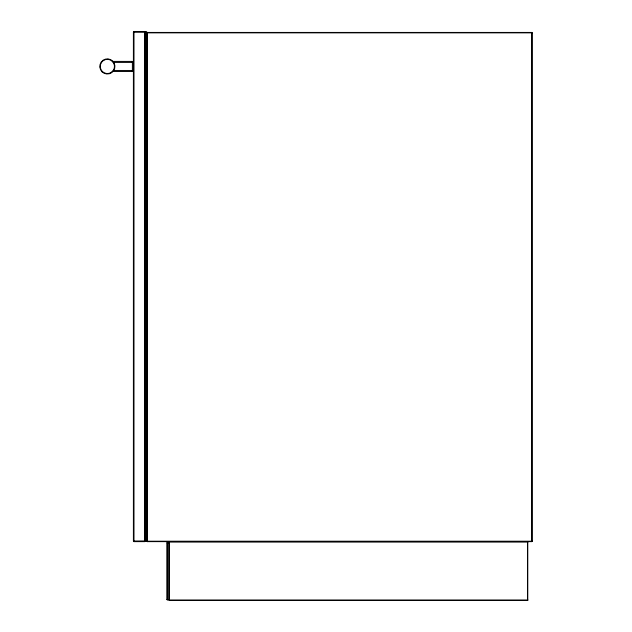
<?xml version="1.0" encoding="UTF-8"?>
<svg xmlns="http://www.w3.org/2000/svg" width="632" height="632" viewBox="0 0 632 632"><rect width="100%" height="100%" fill="white"/><g stroke="black" fill="none" stroke-linecap="round" stroke-linejoin="round"><path stroke-width="0.95" d="M133.399 32.185L133.984 31.6L144.562 31.6L145.147 32.185L145.147 541.039L144.562 541.632L133.984 541.632L133.399 541.039L133.399 32.185L146.829 32.185L146.829 541.213L147.248 541.632L531.765 541.632L532.183 541.213L532.183 32.856L531.765 32.437L147.248 32.437L146.829 32.856L532.183 32.856M146.829 32.185L145.147 32.185L145.147 540.96L146.829 540.96L133.399 541.039M112.22 71.479L132.388 71.479L133.399 70.468L113.183 70.468M166.982 542.809L169.076 542.809L166.982 542.809L166.982 599.642L169.076 599.642L166.982 599.642M169.416 600.4L169.416 541.632L169.416 600.4L527.649 600.4L527.649 541.632L527.649 600.4M112.22 61.407L132.388 61.407L133.399 62.41L113.183 62.41M146.829 541.213L532.183 541.213M169.076 541.964L527.989 541.964M169.076 600.06L527.989 600.06M531.765 32.437L531.765 541.632M168.744 542.469L168.744 599.981M167.314 542.469L167.314 599.981M147.248 32.437L147.248 541.632M146.663 32.019L146.663 541.126M145.321 32.019L145.321 541.126M144.562 31.6L144.562 541.632M133.984 31.6L133.984 541.632M132.388 61.407L132.388 71.479M102.029 71.787A7.552 7.552 0 0 0 114.669 68.398A7.552 7.552 0 0 0 105.418 59.139A7.552 7.552 0 0 0 102.029 71.787M102.329 71.487A7.134 7.134 0 0 0 114.258 68.288A7.134 7.134 0 0 0 105.52 59.55A7.134 7.134 0 0 0 102.329 71.487"/></g></svg>
